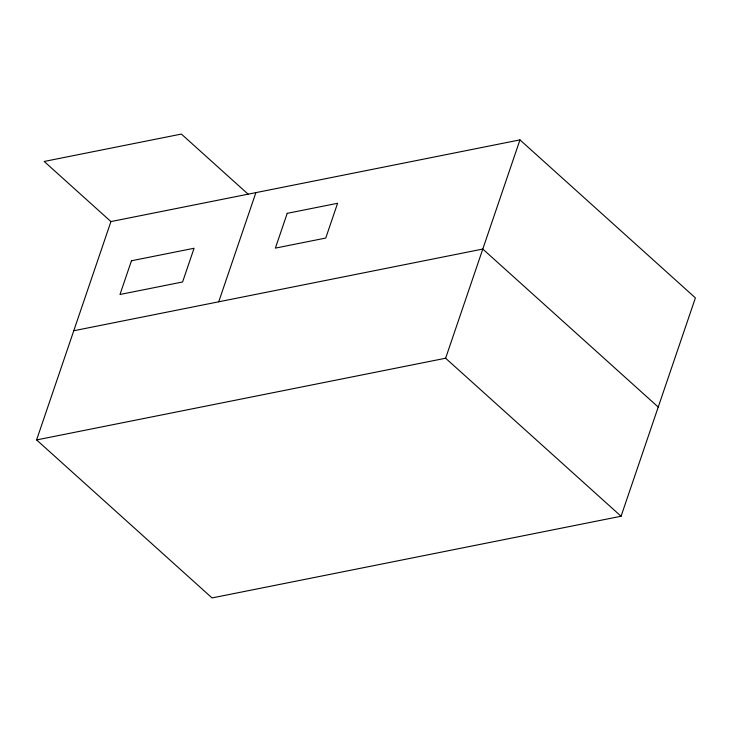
<?xml version="1.0" encoding="UTF-8"?>
<svg xmlns="http://www.w3.org/2000/svg" width="732" height="732" viewBox="0 0 732 732"><rect width="100%" height="100%" fill="white"/><g stroke="black" fill="none" stroke-linecap="round" stroke-linejoin="round"><path stroke-width="1.1" d="M36.6 439.923L110.935 221.576L519.958 139.885L695.4 297.897L621.065 516.243L212.042 597.934L36.6 439.923L445.623 358.232L621.065 516.243M218.722 301.794L255.889 192.626M445.623 358.232L519.958 139.885M73.767 330.745L482.791 249.054L658.233 407.074M248.111 194.172L181.38 134.066L44.194 161.461L110.935 221.576M131.458 260.766L119.984 294.484L182.588 281.985L194.072 248.258L131.458 260.766M287.219 213.341L275.378 248.121L325.749 238.056L337.589 203.286L287.219 213.341"/></g></svg>
